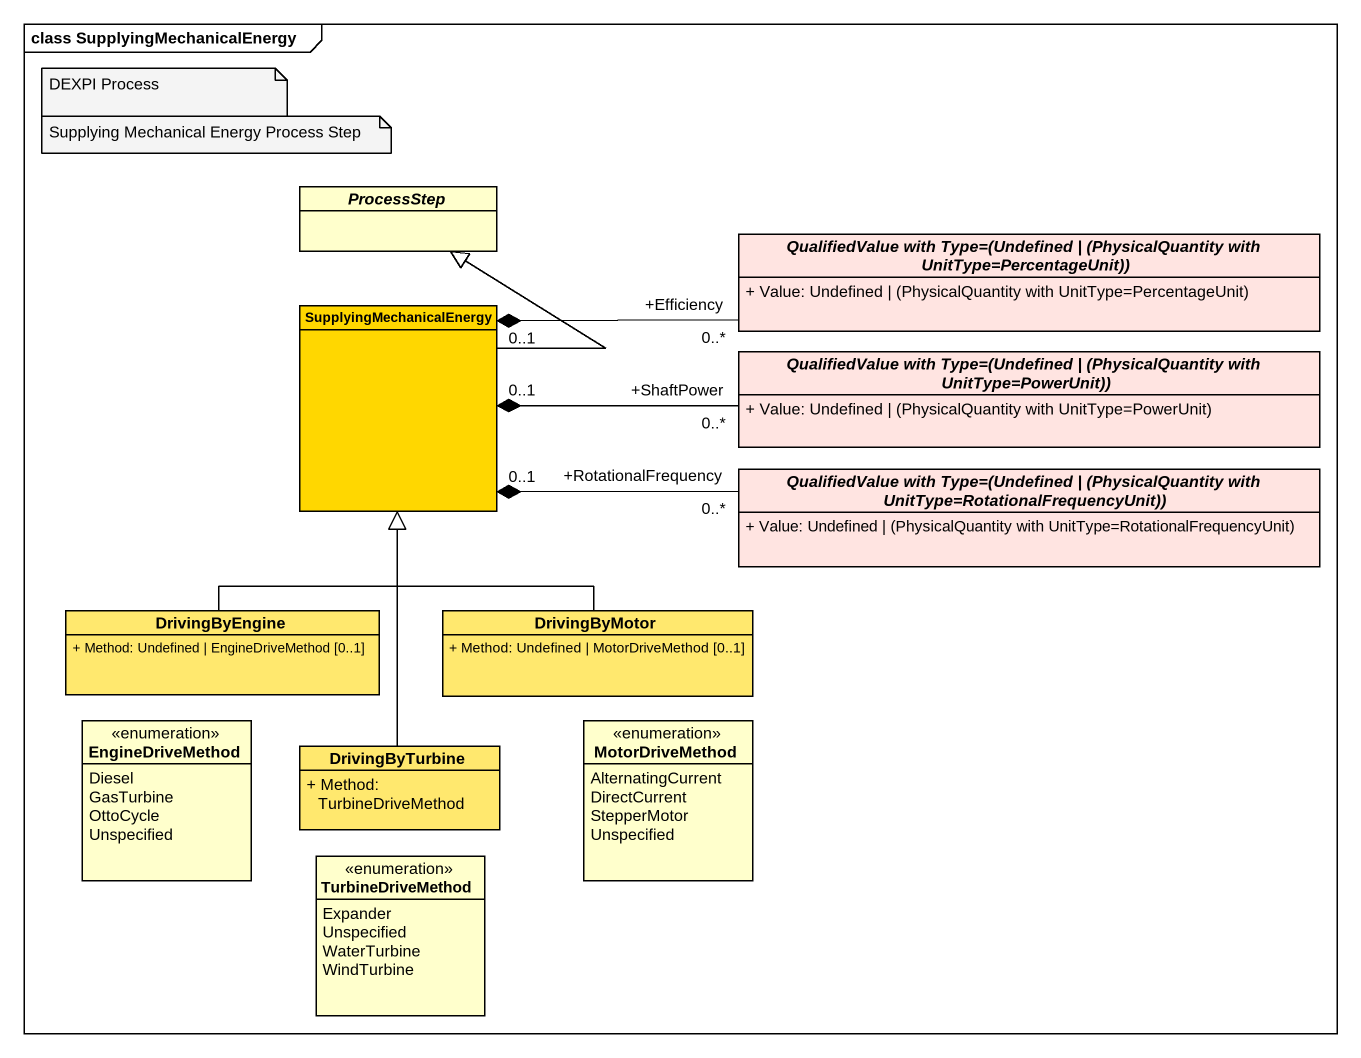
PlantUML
@startuml
mainframe class SupplyingMechanicalEnergy
hide circle
hide empty members
skinparam classAttributeIconSize 0
abstract class ProcessStep
abstract class "QualifiedValue with Type=(Undefined | (PhysicalQuantity with UnitType=PercentageUnit))" as QualifiedValue_with_Type #FFE4E1 {
  {field} + Value: Undefined | (PhysicalQuantity with UnitType=PercentageUnit)
}
class SupplyingMechanicalEnergy #FFD700
abstract class "QualifiedValue with Type=(Undefined | (PhysicalQuantity with UnitType=PowerUnit))" as QualifiedValue_with_Type_2 #FFE4E1 {
  {field} + Value: Undefined | (PhysicalQuantity with UnitType=PowerUnit)
}
abstract class "QualifiedValue with Type=(Undefined | (PhysicalQuantity with UnitType=RotationalFrequencyUnit))" as QualifiedValue_with_Type_3 #FFE4E1 {
  {field} + Value: Undefined | (PhysicalQuantity with UnitType=RotationalFrequencyUnit)
}
class DrivingByEngine #FFE86E {
  + Method: Undefined | EngineDriveMethod [0..1]
}
class DrivingByMotor #FFE86E {
  + Method: Undefined | MotorDriveMethod [0..1]
}
enum EngineDriveMethod {
  Diesel
  GasTurbine
  OttoCycle
  Unspecified
}
class DrivingByTurbine #FFE86E {
  + Method: TurbineDriveMethod
}
enum MotorDriveMethod {
  AlternatingCurrent
  DirectCurrent
  StepperMotor
  Unspecified
}
enum TurbineDriveMethod {
  Expander
  Unspecified
  WaterTurbine
  WindTurbine
}
SupplyingMechanicalEnergy -up-|> ProcessStep
SupplyingMechanicalEnergy "0..1" *-right- "+Efficiency\n0..*" QualifiedValue_with_Type
SupplyingMechanicalEnergy "0..1" *-right- "+ShaftPower\n0..*" QualifiedValue_with_Type_2
SupplyingMechanicalEnergy "0..1" *-right- "+RotationalFrequency\n0..*" QualifiedValue_with_Type_3
DrivingByEngine -up-|> SupplyingMechanicalEnergy
DrivingByMotor -up-|> SupplyingMechanicalEnergy
DrivingByTurbine -up-|> SupplyingMechanicalEnergy
note as N1
  DEXPI Process
end note
note as N2
  Supplying Mechanical Energy Process Step
end note
@enduml
